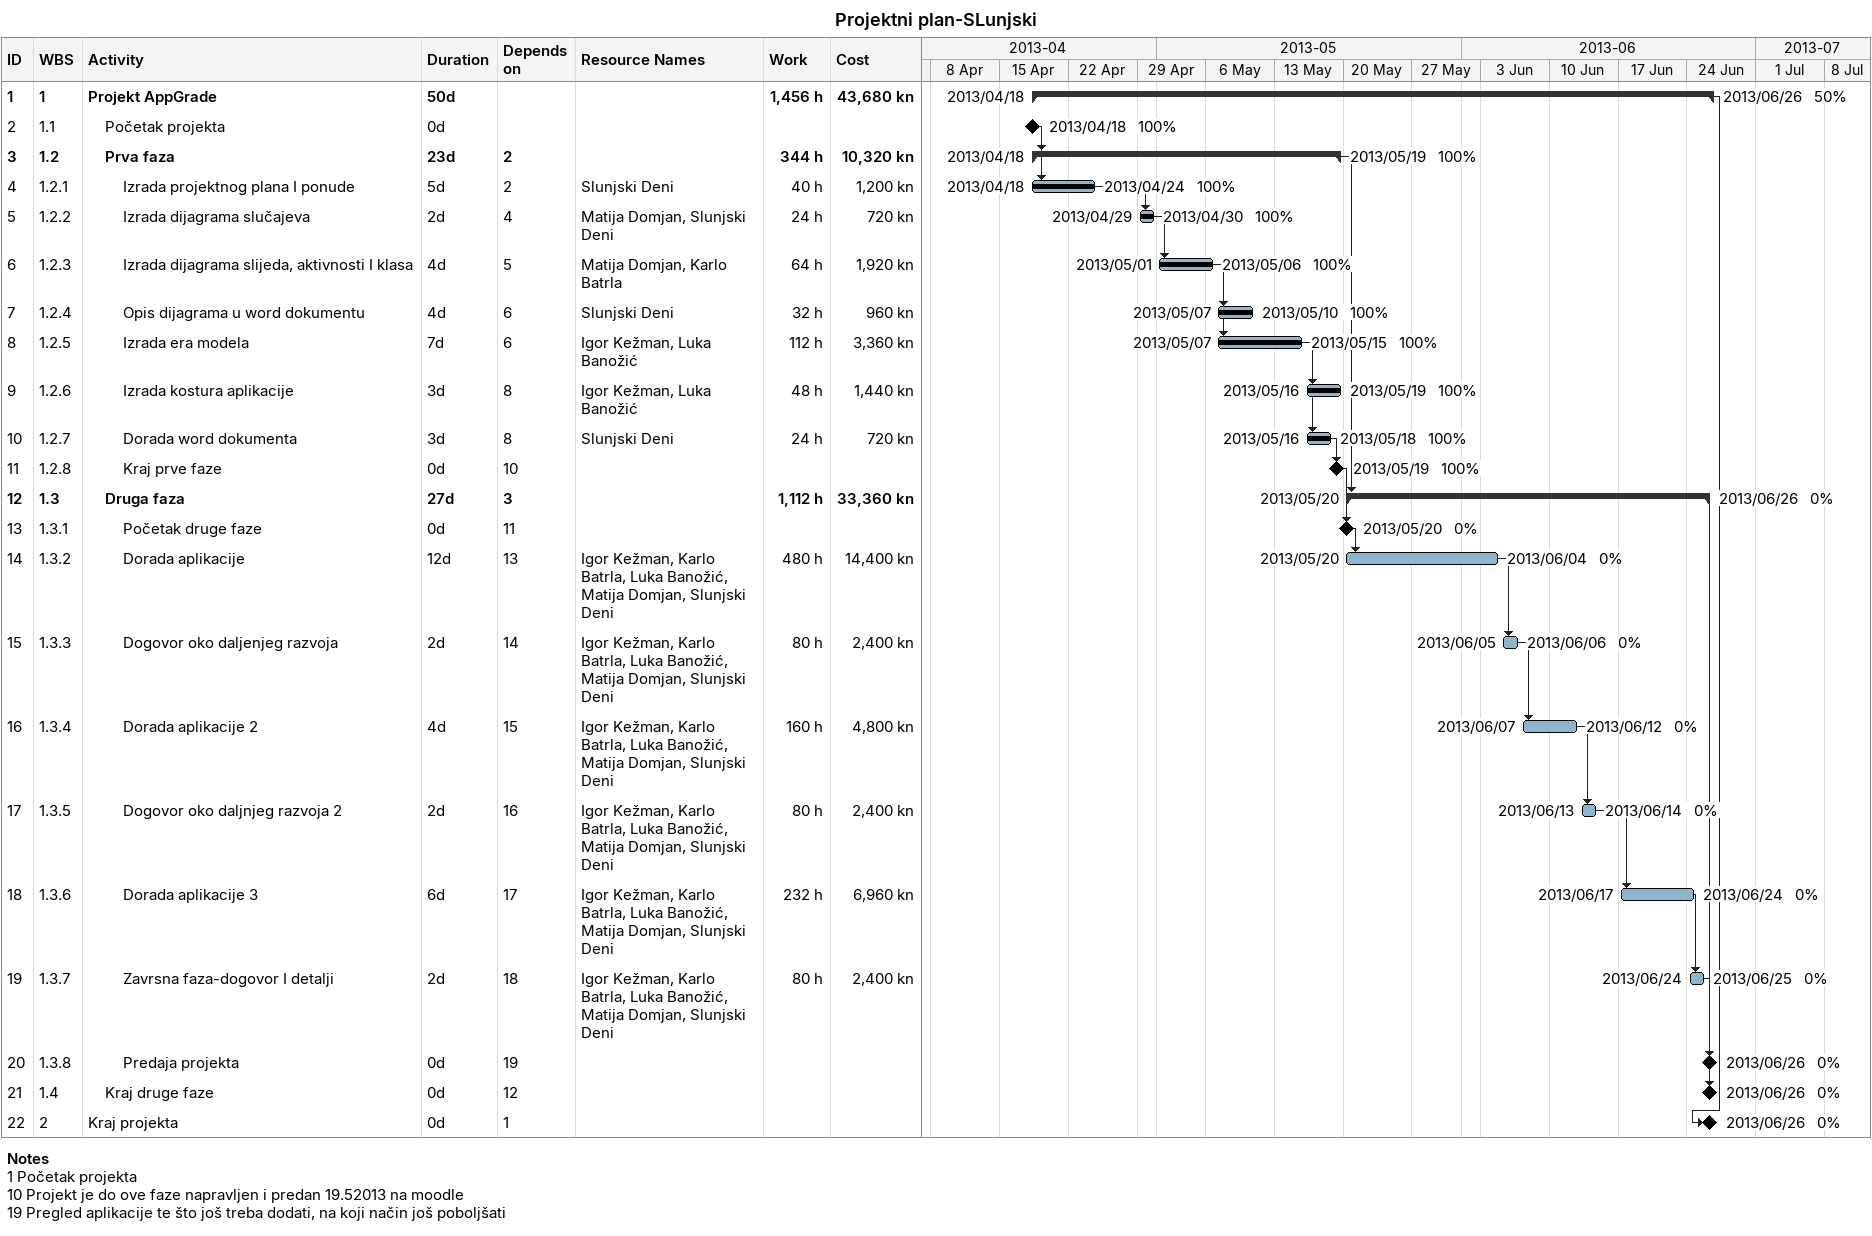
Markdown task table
Projektni plan-SLunjski

| ID | WBS | Task | Duration | Start | Finish | Predecessors | Resources | % complete | Work (h) | Cost (kn) |
|---|---|---|---|---|---|---|---|---|---|---|
| 1 | 1 | **Projekt AppGrade** | 50d | 2013-04-18 | 2013-06-26 |  |  | 50 | 1456 | 43680 |
| 2 | 1.1 | Početak projekta | 0d | 2013-04-18 | 2013-04-18 |  |  | 100 |  |  |
| 3 | 1.2 | **Prva faza** | 23d | 2013-04-18 | 2013-05-19 | 2 |  | 100 | 344 | 10320 |
| 4 | 1.2.1 | Izrada projektnog plana I ponude | 5d | 2013-04-18 | 2013-04-24 | 2 | Slunjski Deni | 100 | 40 | 1200 |
| 5 | 1.2.2 | Izrada dijagrama slučajeva | 2d | 2013-04-29 | 2013-04-30 | 4 | Matija Domjan, Slunjski Deni | 100 | 24 | 720 |
| 6 | 1.2.3 | Izrada dijagrama slijeda, aktivnosti I klasa | 4d | 2013-05-01 | 2013-05-06 | 5 | Matija Domjan, Karlo Batrla | 100 | 64 | 1920 |
| 7 | 1.2.4 | Opis dijagrama u word dokumentu | 4d | 2013-05-07 | 2013-05-10 | 6 | Slunjski Deni | 100 | 32 | 960 |
| 8 | 1.2.5 | Izrada era modela | 7d | 2013-05-07 | 2013-05-15 | 6 | Igor Kežman, Luka Banožić | 100 | 112 | 3360 |
| 9 | 1.2.6 | Izrada kostura aplikacije | 3d | 2013-05-16 | 2013-05-19 | 8 | Igor Kežman, Luka Banožić | 100 | 48 | 1440 |
| 10 | 1.2.7 | Dorada word dokumenta | 3d | 2013-05-16 | 2013-05-18 | 8 | Slunjski Deni | 100 | 24 | 720 |
| 11 | 1.2.8 | Kraj prve faze | 0d | 2013-05-19 | 2013-05-19 | 10 |  | 100 |  |  |
| 12 | 1.3 | **Druga faza** | 27d | 2013-05-20 | 2013-06-26 | 3 |  | 0 | 1112 | 33360 |
| 13 | 1.3.1 | Početak druge faze | 0d | 2013-05-20 | 2013-05-20 | 11 |  | 0 |  |  |
| 14 | 1.3.2 | Dorada aplikacije | 12d | 2013-05-20 | 2013-06-04 | 13 | Igor Kežman, Karlo Batrla, Luka Banožić, Matija Domjan, Slunjski Deni | 0 | 480 | 14400 |
| 15 | 1.3.3 | Dogovor oko daljenjeg razvoja | 2d | 2013-06-05 | 2013-06-06 | 14 | Igor Kežman, Karlo Batrla, Luka Banožić, Matija Domjan, Slunjski Deni | 0 | 80 | 2400 |
| 16 | 1.3.4 | Dorada aplikacije 2 | 4d | 2013-06-07 | 2013-06-12 | 15 | Igor Kežman, Karlo Batrla, Luka Banožić, Matija Domjan, Slunjski Deni | 0 | 160 | 4800 |
| 17 | 1.3.5 | Dogovor oko daljnjeg razvoja 2 | 2d | 2013-06-13 | 2013-06-14 | 16 | Igor Kežman, Karlo Batrla, Luka Banožić, Matija Domjan, Slunjski Deni | 0 | 80 | 2400 |
| 18 | 1.3.6 | Dorada aplikacije 3 | 6d | 2013-06-17 | 2013-06-24 | 17 | Igor Kežman, Karlo Batrla, Luka Banožić, Matija Domjan, Slunjski Deni | 0 | 232 | 6960 |
| 19 | 1.3.7 | Zavrsna faza-dogovor I detalji | 2d | 2013-06-24 | 2013-06-25 | 18 | Igor Kežman, Karlo Batrla, Luka Banožić, Matija Domjan, Slunjski Deni | 0 | 80 | 2400 |
| 20 | 1.3.8 | Predaja projekta | 0d | 2013-06-26 | 2013-06-26 | 19 |  | 0 |  |  |
| 21 | 1.4 | Kraj druge faze | 0d | 2013-06-26 | 2013-06-26 | 12 |  | 0 |  |  |
| 22 | 2 | Kraj projekta | 0d | 2013-06-26 | 2013-06-26 | 1 |  | 0 |  |  |

Notes
- 1: Početak projekta
- 10: Projekt je do ove faze napravljen i predan 19.52013 na moodle
- 19: Pregled aplikacije te što još treba dodati, na koji način još poboljšati
